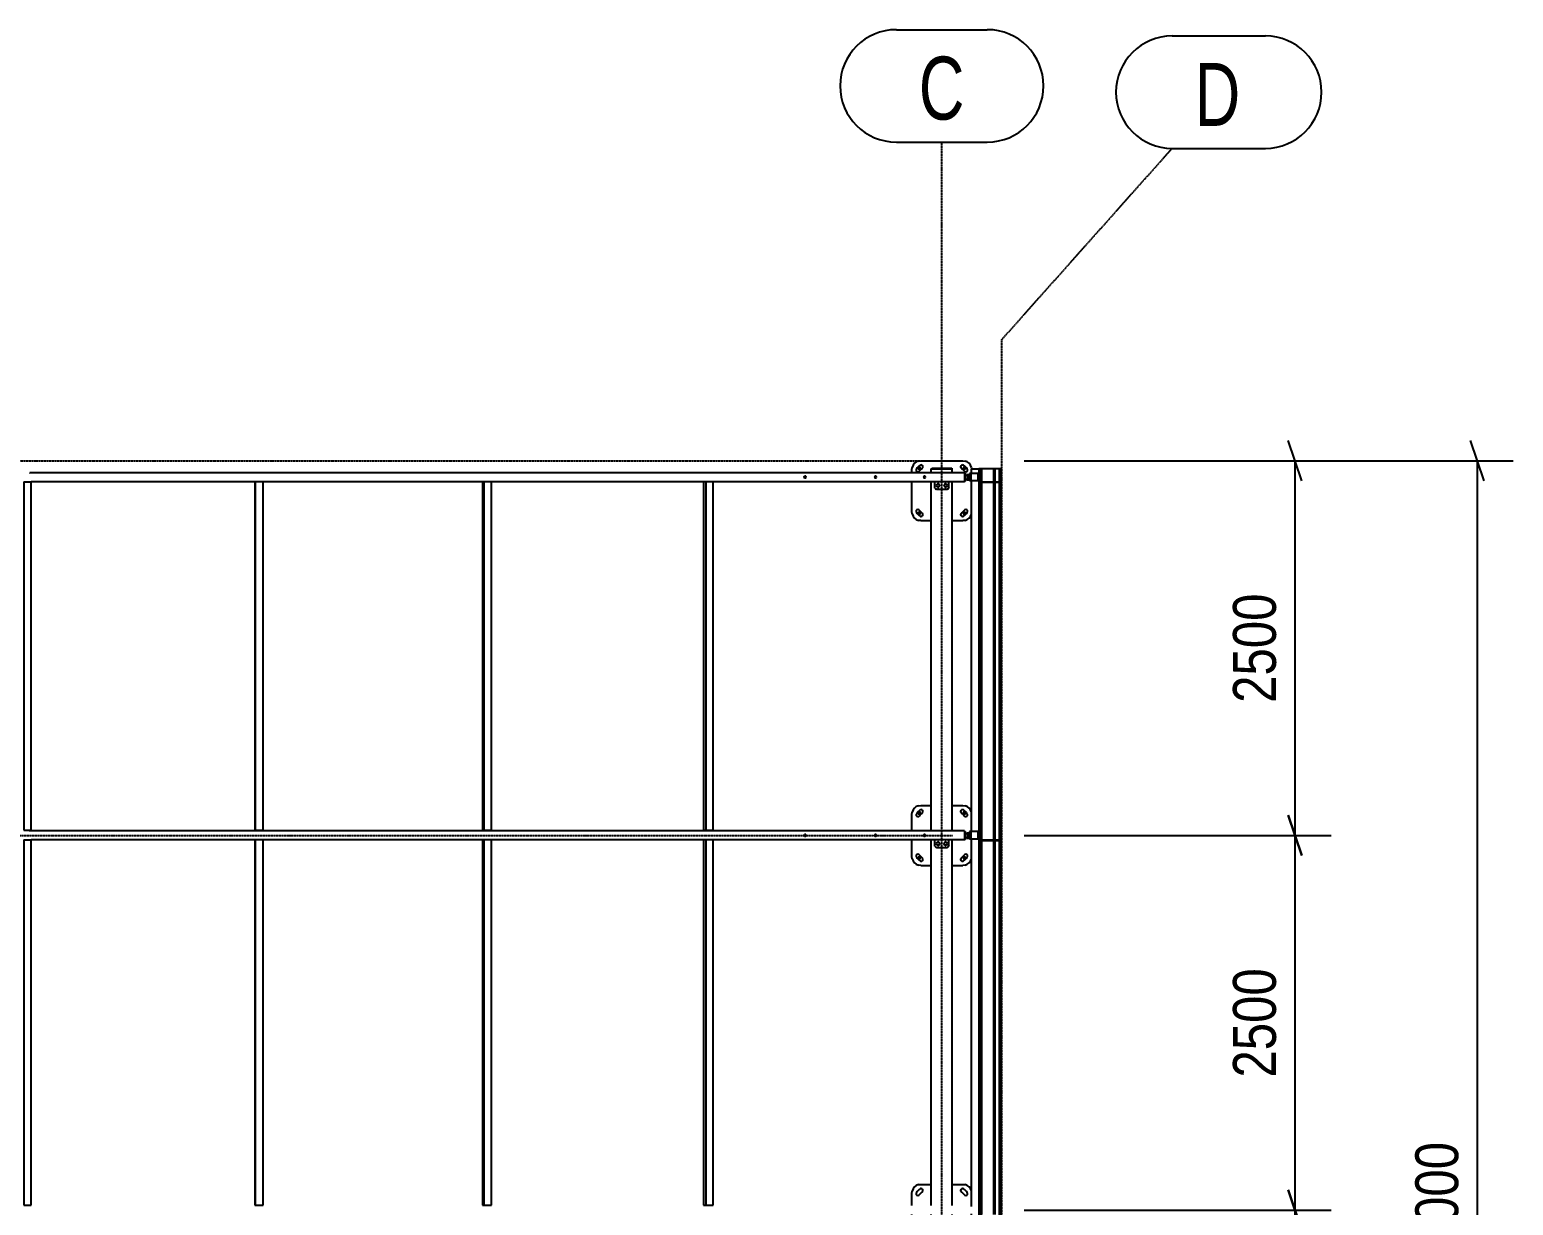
# Model space of a CAD drawing. Header units: millimetres. Extents: x 374 to 117179, y 600 to 17652.
# Drawn here: x 107282 to 117179, y 9739 to 17583 of the extents above; entities that cross this region are included whole.
import ezdxf

# ---------------------------------------------------------------- set-up
doc = ezdxf.new("R2010")
doc.units = ezdxf.units.MM
doc.linetypes.add('DXK_LINE_DOT3', pattern=[5.9187, 2.979, -0.9799, 0.9799, -0.9799])
doc.styles.add('Arial Narrow', font='ARIALN.TTF', dxfattribs={"height": 0.2})
doc.styles.add('romsim', font='', dxfattribs={"height": 0.2})
doc.styles.get('romsim').set_extended_font_data('romsim')

# ---------------------------------------------------------------- blocks, each defined once
blk = doc.blocks.new('GridLine-502061-1392 - 1341')
at = {"color": 246, "linetype": 'Continuous'}
for p, q in [((113063.3, 17582.5), (113670.1, 17582.5)), ((113063.3, 16832.5), (113670.1, 16832.5))]:
    blk.add_line(p, q, dxfattribs=at)
at = {"color": 246, "linetype": 'DXK_LINE_DOT3'}
blk.add_line((113366.7, 3719.1), (113366.7, 16832.5), dxfattribs=at)
at = {"color": 246, "linetype": 'Continuous'}
for centre, start, end in [((113063.3, 17207.5), 90, 270), ((113670.1, 17207.5), 270, 90)]:
    blk.add_arc(centre, 375, start, end, dxfattribs=at)
at = {"color": 136, "linetype": 'Continuous', "style": 'romsim', "width": 0.75}
blk.add_text('C', height=420, dxfattribs=at).set_placement((113213.3, 16982.5))
blk = doc.blocks.new('Part-502061-12286 - 1341')
at = {"color": 7, "linetype": 'Continuous'}
for p, q in [((113521.7, 14610.2), (113534.5, 14610.2)), ((113521.7, 14583.3), (113534.5, 14583.3)), ((113535.6, 14610.1), (113534.5, 14610.2)), ((113534.5, 14583.3), (113535.6, 14583.5)), ((113536.6, 14609.6), (113535.6, 14610.1)), ((113535.6, 14583.5), (113536.6, 14584)), ((113537.5, 14608.8), (113536.6, 14609.6)), ((113536.6, 14584), (113537.5, 14584.8)), ((113538.4, 14607.7), (113537.5, 14608.8)), ((113537.5, 14584.8), (113538.4, 14585.9)), ((113539.2, 14606.3), (113538.4, 14607.7)), ((113538.4, 14585.9), (113539.2, 14587.3)), ((113539.9, 14604.7), (113539.2, 14606.3)), ((113539.2, 14587.3), (113539.9, 14588.9)), ((113540.4, 14602.9), (113539.9, 14604.7)), ((113539.9, 14588.9), (113540.4, 14590.7)), ((113540.8, 14600.9), (113540.4, 14602.9)), ((113540.4, 14590.7), (113540.8, 14592.6)), ((113541.1, 14598.9), (113540.8, 14600.9)), ((113540.8, 14592.6), (113541.1, 14594.7)), ((113541.1, 14596.8), (113541.1, 14598.9)), ((113541.1, 14594.7), (113541.1, 14596.8))]:
    blk.add_line(p, q, dxfattribs=at)
blk = doc.blocks.new('Bolt-502061-9796 - 1341')
at = {"color": 7, "linetype": 'Continuous'}
for centre, radius, start, end in [((113216.7, 14656.8), 7.25, 0, 180), ((113216.7, 14656.8), 7.25, 0, 180), ((113216.7, 14656.8), 7.25, 180, 0), ((113216.7, 14656.8), 7.25, 180, 0), ((113216.7, 14656.8), 5, 90, 270), ((113216.7, 14656.8), 5, 270, 90), ((113516.7, 14656.8), 7.25, 0, 180), ((113516.7, 14656.8), 7.25, 0, 180), ((113516.7, 14656.8), 7.25, 180, 0), ((113516.7, 14656.8), 7.25, 180, 0), ((113516.7, 14656.8), 5, 90, 270), ((113516.7, 14656.8), 5, 270, 90), ((113216.7, 14356.8), 7.25, 0, 180), ((113216.7, 14356.8), 7.25, 0, 180), ((113216.7, 14356.8), 7.25, 180, 0), ((113216.7, 14356.8), 7.25, 180, 0), ((113216.7, 14356.8), 5, 90, 270), ((113216.7, 14356.8), 5, 270, 90), ((113516.7, 14356.8), 7.25, 0, 180), ((113516.7, 14356.8), 7.25, 0, 180), ((113516.7, 14356.8), 7.25, 180, 0), ((113516.7, 14356.8), 7.25, 180, 0), ((113516.7, 14356.8), 5, 90, 270), ((113516.7, 14356.8), 5, 270, 90)]:
    blk.add_arc(centre, radius, start, end, dxfattribs=at)
blk = doc.blocks.new('GridLine-502061-1397 - 1341')
at = {"color": 246, "linetype": 'DXK_LINE_DOT3'}
blk.add_line((97478.4, 12206.8), (113440.7, 12206.8), dxfattribs=at)
blk = doc.blocks.new('GridLine-502061-1398 - 1341')
at = {"color": 246, "linetype": 'DXK_LINE_DOT3'}
blk.add_line((97491.5, 14706.8), (113440.7, 14706.8), dxfattribs=at)
blk = doc.blocks.new('Part-502061-9789 - 1341')
at = {"color": 7, "linetype": 'Continuous'}
for p, q in [((113166.7, 9818.8), (113168.8, 9834.3)), ((113166.7, 9736.8), (113166.7, 9818.8)), ((113195.4, 9820.9), (113194.7, 9818)), ((113196.7, 9823.6), (113195.4, 9820.9)), ((113201.9, 9830.9), (113196.7, 9823.6)), ((113207.9, 9837.6), (113201.9, 9830.9)), ((113214.6, 9843.6), (113207.9, 9837.6)), ((113211.2, 9876.7), (113226.7, 9878.8)), ((113213.4, 9806), (113215.8, 9807.8)), ((113221.9, 9848.8), (113214.6, 9843.6)), ((113215.8, 9807.8), (113217.7, 9810.2)), ((113217.7, 9810.2), (113221.4, 9815.3)), ((113221.4, 9815.3), (113225.6, 9819.9)), ((113224.6, 9850.1), (113221.9, 9848.8)), ((113227.5, 9850.8), (113224.6, 9850.1)), ((113225.6, 9819.9), (113230.2, 9824.1)), ((113226.7, 9878.8), (113296.7, 9878.8)), ((113230.2, 9824.1), (113235.3, 9827.8)), ((113235.3, 9827.8), (113237.7, 9829.7)), ((113237.7, 9829.7), (113239.5, 9832.1)), ((113436.7, 9878.8), (113506.7, 9878.8)), ((113494, 9832.1), (113495.8, 9829.7)), ((113495.8, 9829.7), (113498.1, 9827.8)), ((113498.1, 9827.8), (113503.2, 9824.1)), ((113503.2, 9824.1), (113507.9, 9819.9)), ((113508.9, 9850.1), (113505.9, 9850.8)), ((113506.7, 9878.8), (113522.3, 9876.7)), ((113507.9, 9819.9), (113512.1, 9815.3)), ((113511.6, 9848.8), (113508.9, 9850.1)), ((113518.9, 9843.6), (113511.6, 9848.8)), ((113512.1, 9815.3), (113515.7, 9810.2)), ((113515.7, 9810.2), (113517.6, 9807.8)), ((113517.6, 9807.8), (113520.1, 9806)), ((113525.6, 9837.6), (113518.9, 9843.6)), ((113531.6, 9830.9), (113525.6, 9837.6)), ((113536.8, 9823.6), (113531.6, 9830.9)), ((113538.1, 9820.9), (113536.8, 9823.6)), ((113538.7, 9818), (113538.1, 9820.9)), ((113166.7, 9538.8), (113166.7, 9676.8)), ((113168.8, 9523.2), (113166.7, 9538.8)), ((113194.7, 9539.6), (113195.4, 9536.6)), ((113195.4, 9536.6), (113196.7, 9533.9)), ((113196.7, 9533.9), (113201.9, 9526.6)), ((113201.9, 9526.6), (113207.9, 9519.9)), ((113207.9, 9519.9), (113214.6, 9513.9)), ((113215.8, 9549.7), (113213.4, 9551.5)), ((113214.6, 9513.9), (113221.9, 9508.7)), ((113217.7, 9547.4), (113215.8, 9549.7)), ((113221.4, 9542.3), (113217.7, 9547.4)), ((113225.6, 9537.6), (113221.4, 9542.3)), ((113221.9, 9508.7), (113224.6, 9507.4)), ((113224.6, 9507.4), (113227.5, 9506.8)), ((113230.2, 9533.4), (113225.6, 9537.6)), ((113235.3, 9529.8), (113230.2, 9533.4)), ((113237.7, 9527.9), (113235.3, 9529.8)), ((113239.5, 9525.4), (113237.7, 9527.9)), ((113495.8, 9527.9), (113494, 9525.4)), ((113498.1, 9529.8), (113495.8, 9527.9)), ((113503.2, 9533.4), (113498.1, 9529.8)), ((113507.9, 9537.6), (113503.2, 9533.4)), ((113505.9, 9506.8), (113508.9, 9507.4)), ((113512.1, 9542.3), (113507.9, 9537.6)), ((113508.9, 9507.4), (113511.6, 9508.7)), ((113511.6, 9508.7), (113518.9, 9513.9)), ((113515.7, 9547.4), (113512.1, 9542.3)), ((113517.6, 9549.7), (113515.7, 9547.4)), ((113520.1, 9551.5), (113517.6, 9549.7)), ((113518.9, 9513.9), (113525.6, 9519.9)), ((113525.6, 9519.9), (113531.6, 9526.6)), ((113531.6, 9526.6), (113536.8, 9533.9)), ((113536.8, 9533.9), (113538.1, 9536.6)), ((113538.1, 9536.6), (113538.7, 9539.6)), ((113226.7, 9478.8), (113211.2, 9480.8)), ((113226.7, 9478.8), (113296.7, 9478.8)), ((113436.7, 9478.8), (113506.7, 9478.8)), ((113522.3, 9480.8), (113506.7, 9478.8))]:
    blk.add_line(p, q, dxfattribs=at)
for centre, radius, start, end in [((113226.7, 9818.8), 60, 105, 165), ((113207.2, 9816.9), 12.5, 174.99912, 299.77258), ((113228.6, 9838.3), 12.5, 330.22743, 95.00086), ((113504.8, 9838.3), 12.5, 84.99914, 209.77257), ((113526.3, 9816.9), 12.5, 240.22742, 5.00088), ((113506.7, 9818.8), 60, 15.54662, 75), ((113226.7, 9538.8), 60, 195, 255), ((113207.2, 9540.7), 12.5, 60.22742, 185.00088), ((113228.6, 9519.2), 12.5, 264.99914, 29.77257), ((113504.8, 9519.2), 12.5, 150.22743, 275.00086), ((113526.3, 9540.7), 12.5, 354.99912, 119.77258), ((113506.7, 9538.8), 60, 285, 344.45338)]:
    blk.add_arc(centre, radius, start, end, dxfattribs=at)
blk = doc.blocks.new('Part-502061-12257 - 1341')
at = {"color": 7, "linetype": 'Continuous'}
for p, q in [((113531.3, 14610.2), (113534.5, 14614.1)), ((113531.3, 14583.3), (113534.5, 14579.5)), ((113534.5, 14614.1), (113541.9, 14605.4)), ((113534.5, 14614.1), (113547.6, 14614.1)), ((113534.5, 14579.5), (113541.9, 14588.1)), ((113534.5, 14579.5), (113547.6, 14579.5)), ((113541.9, 14588.1), (113541.9, 14605.4)), ((113541.9, 14605.4), (113555, 14605.4)), ((113541.9, 14588.1), (113555, 14588.1)), ((113555, 14605.4), (113547.6, 14614.1)), ((113547.6, 14579.5), (113555, 14588.1)), ((113555, 14588.1), (113555, 14605.4))]:
    blk.add_line(p, q, dxfattribs=at)
blk = doc.blocks.new('Part-502061-9795 - 1341')
at = {"color": 7, "linetype": 'Continuous'}
for p, q in [((113166.7, 14646.8), (113168.8, 14662.3)), ((113195.4, 14648.9), (113194.7, 14646)), ((113196.7, 14651.6), (113195.4, 14648.9)), ((113201.9, 14658.9), (113196.7, 14651.6)), ((113207.9, 14665.6), (113201.9, 14658.9)), ((113214.6, 14671.6), (113207.9, 14665.6)), ((113211.2, 14704.7), (113226.7, 14706.8)), ((113221.9, 14676.8), (113214.6, 14671.6)), ((113224.6, 14678.1), (113221.9, 14676.8)), ((113227.5, 14678.8), (113224.6, 14678.1)), ((113225.6, 14647.9), (113230.2, 14652.1)), ((113226.7, 14706.8), (113506.7, 14706.8)), ((113230.2, 14652.1), (113235.3, 14655.8)), ((113235.3, 14655.8), (113237.7, 14657.7)), ((113237.7, 14657.7), (113239.5, 14660.1)), ((113494, 14660.1), (113495.8, 14657.7)), ((113495.8, 14657.7), (113498.1, 14655.8)), ((113498.1, 14655.8), (113503.2, 14652.1)), ((113503.2, 14652.1), (113507.9, 14647.9)), ((113508.9, 14678.1), (113505.9, 14678.8)), ((113506.7, 14706.8), (113522.3, 14704.7)), ((113511.6, 14676.8), (113508.9, 14678.1)), ((113518.9, 14671.6), (113511.6, 14676.8)), ((113525.6, 14665.6), (113518.9, 14671.6)), ((113531.6, 14658.9), (113525.6, 14665.6)), ((113536.8, 14651.6), (113531.6, 14658.9)), ((113538.1, 14648.9), (113536.8, 14651.6)), ((113538.7, 14646), (113538.1, 14648.9)), ((113564.7, 14662.3), (113566.1, 14651.8)), ((113166.7, 14626.8), (113166.7, 14646.8)), ((113166.7, 14366.8), (113166.7, 14566.8)), ((113213.4, 14634), (113215.8, 14635.8)), ((113215.8, 14635.8), (113217.7, 14638.2)), ((113217.7, 14638.2), (113221.4, 14643.3)), ((113221.4, 14643.3), (113225.6, 14647.9)), ((113507.9, 14647.9), (113512.1, 14643.3)), ((113512.1, 14643.3), (113515.7, 14638.2)), ((113515.7, 14638.2), (113517.6, 14635.8)), ((113517.6, 14635.8), (113520.1, 14634)), ((113168.8, 14351.2), (113166.7, 14366.8)), ((113194.7, 14367.6), (113195.4, 14364.6)), ((113195.4, 14364.6), (113196.7, 14361.9)), ((113196.7, 14361.9), (113201.9, 14354.6)), ((113201.9, 14354.6), (113207.9, 14347.9)), ((113215.8, 14377.7), (113213.4, 14379.5)), ((113217.7, 14375.4), (113215.8, 14377.7)), ((113221.4, 14370.3), (113217.7, 14375.4)), ((113225.6, 14365.6), (113221.4, 14370.3)), ((113230.2, 14361.4), (113225.6, 14365.6)), ((113235.3, 14357.8), (113230.2, 14361.4)), ((113237.7, 14355.9), (113235.3, 14357.8)), ((113239.5, 14353.4), (113237.7, 14355.9)), ((113495.8, 14355.9), (113494, 14353.4)), ((113498.1, 14357.8), (113495.8, 14355.9)), ((113503.2, 14361.4), (113498.1, 14357.8)), ((113507.9, 14365.6), (113503.2, 14361.4)), ((113512.1, 14370.3), (113507.9, 14365.6)), ((113515.7, 14375.4), (113512.1, 14370.3)), ((113517.6, 14377.7), (113515.7, 14375.4)), ((113520.1, 14379.5), (113517.6, 14377.7)), ((113525.6, 14347.9), (113531.6, 14354.6)), ((113531.6, 14354.6), (113536.8, 14361.9)), ((113536.8, 14361.9), (113538.1, 14364.6)), ((113538.1, 14364.6), (113538.7, 14367.6)), ((113207.9, 14347.9), (113214.6, 14341.9)), ((113226.7, 14306.8), (113211.2, 14308.8)), ((113214.6, 14341.9), (113221.9, 14336.7)), ((113221.9, 14336.7), (113224.6, 14335.4)), ((113224.6, 14335.4), (113227.5, 14334.8)), ((113226.7, 14306.8), (113296.7, 14306.8)), ((113436.7, 14306.8), (113506.7, 14306.8)), ((113505.9, 14334.8), (113508.9, 14335.4)), ((113522.3, 14308.8), (113506.7, 14306.8)), ((113508.9, 14335.4), (113511.6, 14336.7)), ((113511.6, 14336.7), (113518.9, 14341.9)), ((113518.9, 14341.9), (113525.6, 14347.9))]:
    blk.add_line(p, q, dxfattribs=at)
for centre, radius, start, end in [((113226.7, 14646.8), 60, 105, 165), ((113228.6, 14666.3), 12.5, 330.22743, 95.00086), ((113504.8, 14666.3), 12.5, 84.99914, 209.77257), ((113506.7, 14646.8), 60, 15, 75), ((113207.2, 14644.9), 12.5, 174.99912, 299.77258), ((113526.3, 14644.9), 12.5, 240.22742, 5.00088), ((113207.2, 14368.7), 12.5, 60.22742, 185.00088), ((113228.6, 14347.2), 12.5, 264.99914, 29.77257), ((113504.8, 14347.2), 12.5, 150.22743, 275.00086), ((113526.3, 14368.7), 12.5, 354.99912, 119.77258), ((113226.7, 14366.8), 60, 195, 255), ((113506.7, 14366.8), 60, 285, 344.45338)]:
    blk.add_arc(centre, radius, start, end, dxfattribs=at)
blk = doc.blocks.new('GridLine-502061-9798 - 1341')
at = {"color": 246, "linetype": 'Continuous'}
for p, q in [((114903.4, 17540.7), (115524.9, 17540.7)), ((114903.4, 16790.7), (115524.9, 16790.7))]:
    blk.add_line(p, q, dxfattribs=at)
at = {"color": 246, "linetype": 'DXK_LINE_DOT3'}
for p, q in [((113766.7, 15514.6), (114903.4, 16790.7)), ((113766.7, 5622.3), (113766.7, 15514.6))]:
    blk.add_line(p, q, dxfattribs=at)
at = {"color": 246, "linetype": 'Continuous'}
for centre, start, end in [((114903.4, 17165.7), 90, 270), ((115524.9, 17165.7), 270, 90)]:
    blk.add_arc(centre, 375, start, end, dxfattribs=at)
at = {"color": 136, "linetype": 'Continuous', "style": 'romsim', "width": 0.75}
blk.add_text('D', height=420, dxfattribs=at).set_placement((115053.4, 16940.7))
blk = doc.blocks.new('Part-502061-11907 - 1341')
at = {"color": 7, "linetype": 'Continuous'}
for p, q in [((113211.2, 12404.7), (113226.7, 12406.8)), ((113221.9, 12376.8), (113214.6, 12371.6)), ((113224.6, 12378.1), (113221.9, 12376.8)), ((113227.5, 12378.8), (113224.6, 12378.1)), ((113226.7, 12406.8), (113296.7, 12406.8)), ((113436.7, 12406.8), (113506.7, 12406.8)), ((113508.9, 12378.1), (113505.9, 12378.8)), ((113506.7, 12406.8), (113522.3, 12404.7)), ((113511.6, 12376.8), (113508.9, 12378.1)), ((113518.9, 12371.6), (113511.6, 12376.8)), ((113166.7, 12346.8), (113168.8, 12362.3)), ((113166.7, 12236.8), (113166.7, 12346.8)), ((113195.4, 12348.9), (113194.7, 12346)), ((113196.7, 12351.6), (113195.4, 12348.9)), ((113201.9, 12358.9), (113196.7, 12351.6)), ((113207.9, 12365.6), (113201.9, 12358.9)), ((113214.6, 12371.6), (113207.9, 12365.6)), ((113213.4, 12334), (113215.8, 12335.8)), ((113215.8, 12335.8), (113217.7, 12338.2)), ((113217.7, 12338.2), (113221.4, 12343.3)), ((113221.4, 12343.3), (113225.6, 12347.9)), ((113225.6, 12347.9), (113230.2, 12352.1)), ((113230.2, 12352.1), (113235.3, 12355.8)), ((113235.3, 12355.8), (113237.7, 12357.7)), ((113237.7, 12357.7), (113239.5, 12360.1)), ((113494, 12360.1), (113495.8, 12357.7)), ((113495.8, 12357.7), (113498.1, 12355.8)), ((113498.1, 12355.8), (113503.2, 12352.1)), ((113503.2, 12352.1), (113507.9, 12347.9)), ((113507.9, 12347.9), (113512.1, 12343.3)), ((113512.1, 12343.3), (113515.7, 12338.2)), ((113515.7, 12338.2), (113517.6, 12335.8)), ((113517.6, 12335.8), (113520.1, 12334)), ((113525.6, 12365.6), (113518.9, 12371.6)), ((113531.6, 12358.9), (113525.6, 12365.6)), ((113536.8, 12351.6), (113531.6, 12358.9)), ((113538.1, 12348.9), (113536.8, 12351.6)), ((113538.7, 12346), (113538.1, 12348.9)), ((113166.7, 12066.8), (113166.7, 12176.8)), ((113215.8, 12077.7), (113213.4, 12079.5)), ((113217.7, 12075.4), (113215.8, 12077.7)), ((113221.4, 12070.3), (113217.7, 12075.4)), ((113515.7, 12075.4), (113512.1, 12070.3)), ((113517.6, 12077.7), (113515.7, 12075.4)), ((113520.1, 12079.5), (113517.6, 12077.7)), ((113168.8, 12051.2), (113166.7, 12066.8)), ((113194.7, 12067.6), (113195.4, 12064.6)), ((113195.4, 12064.6), (113196.7, 12061.9)), ((113196.7, 12061.9), (113201.9, 12054.6)), ((113201.9, 12054.6), (113207.9, 12047.9)), ((113207.9, 12047.9), (113214.6, 12041.9)), ((113226.7, 12006.8), (113211.2, 12008.8)), ((113214.6, 12041.9), (113221.9, 12036.7)), ((113225.6, 12065.6), (113221.4, 12070.3)), ((113221.9, 12036.7), (113224.6, 12035.4)), ((113224.6, 12035.4), (113227.5, 12034.8)), ((113230.2, 12061.4), (113225.6, 12065.6)), ((113226.7, 12006.8), (113296.7, 12006.8)), ((113235.3, 12057.8), (113230.2, 12061.4)), ((113237.7, 12055.9), (113235.3, 12057.8)), ((113239.5, 12053.4), (113237.7, 12055.9)), ((113436.7, 12006.8), (113506.7, 12006.8)), ((113495.8, 12055.9), (113494, 12053.4)), ((113498.1, 12057.8), (113495.8, 12055.9)), ((113503.2, 12061.4), (113498.1, 12057.8)), ((113507.9, 12065.6), (113503.2, 12061.4)), ((113505.9, 12034.8), (113508.9, 12035.4)), ((113522.3, 12008.8), (113506.7, 12006.8)), ((113512.1, 12070.3), (113507.9, 12065.6)), ((113508.9, 12035.4), (113511.6, 12036.7)), ((113511.6, 12036.7), (113518.9, 12041.9)), ((113518.9, 12041.9), (113525.6, 12047.9)), ((113525.6, 12047.9), (113531.6, 12054.6)), ((113531.6, 12054.6), (113536.8, 12061.9)), ((113536.8, 12061.9), (113538.1, 12064.6)), ((113538.1, 12064.6), (113538.7, 12067.6))]:
    blk.add_line(p, q, dxfattribs=at)
for centre, radius, start, end in [((113226.7, 12346.8), 60, 105, 165), ((113228.6, 12366.3), 12.5, 330.22743, 95.00086), ((113504.8, 12366.3), 12.5, 84.99914, 209.77257), ((113506.7, 12346.8), 60, 15.54662, 75), ((113207.2, 12344.9), 12.5, 174.99912, 299.77258), ((113526.3, 12344.9), 12.5, 240.22742, 5.00088), ((113207.2, 12068.7), 12.5, 60.22742, 185.00088), ((113526.3, 12068.7), 12.5, 354.99912, 119.77258), ((113226.7, 12066.8), 60, 195, 255), ((113228.6, 12047.2), 12.5, 264.99914, 29.77257), ((113504.8, 12047.2), 12.5, 150.22743, 275.00086), ((113506.7, 12066.8), 60, 285, 344.45338)]:
    blk.add_arc(centre, radius, start, end, dxfattribs=at)
blk = doc.blocks.new('Bolt-502061-11908 - 1341')
at = {"color": 7, "linetype": 'Continuous'}
for centre, radius, start, end in [((113216.7, 12356.8), 7.25, 0, 180), ((113216.7, 12356.8), 7.25, 0, 180), ((113216.7, 12356.8), 7.25, 180, 0), ((113216.7, 12356.8), 7.25, 180, 0), ((113216.7, 12356.8), 5, 90, 270), ((113216.7, 12356.8), 5, 270, 90), ((113516.7, 12356.8), 7.25, 0, 180), ((113516.7, 12356.8), 7.25, 0, 180), ((113516.7, 12356.8), 7.25, 180, 0), ((113516.7, 12356.8), 7.25, 180, 0), ((113516.7, 12356.8), 5, 90, 270), ((113516.7, 12356.8), 5, 270, 90), ((113216.7, 12056.8), 7.25, 0, 180), ((113216.7, 12056.8), 7.25, 0, 180), ((113216.7, 12056.8), 7.25, 180, 0), ((113216.7, 12056.8), 7.25, 180, 0), ((113216.7, 12056.8), 5, 90, 270), ((113216.7, 12056.8), 5, 270, 90), ((113516.7, 12056.8), 7.25, 0, 180), ((113516.7, 12056.8), 7.25, 0, 180), ((113516.7, 12056.8), 7.25, 180, 0), ((113516.7, 12056.8), 7.25, 180, 0), ((113516.7, 12056.8), 5, 90, 270), ((113516.7, 12056.8), 5, 270, 90)]:
    blk.add_arc(centre, radius, start, end, dxfattribs=at)
blk = doc.blocks.new('Bolt-502061-12327 - 1341')
at = {"color": 7, "linetype": 'Continuous'}
for p, q in [((113330.8, 14541.8), (113336.3, 14551.3)), ((113335.3, 14550), (113335.2, 14549.4)), ((113335.2, 14549.4), (113335.3, 14550)), ((113336.8, 14552.2), (113335.3, 14550)), ((113336.3, 14551.3), (113347.2, 14551.3)), ((113339.1, 14553.7), (113336.8, 14552.2)), ((113341.7, 14554.3), (113339.1, 14553.7)), ((113344.4, 14553.7), (113341.7, 14554.3)), ((113346.7, 14552.2), (113344.4, 14553.7)), ((113348.2, 14550), (113346.7, 14552.2)), ((113347.2, 14551.3), (113352.7, 14541.8)), ((113348.3, 14549.4), (113348.2, 14550)), ((113348.3, 14549.4), (113348.2, 14550)), ((113380.8, 14541.8), (113386.3, 14551.3)), ((113385.3, 14550), (113385.2, 14549.4)), ((113385.2, 14549.4), (113385.3, 14550)), ((113386.8, 14552.2), (113385.3, 14550)), ((113386.3, 14551.3), (113397.2, 14551.3)), ((113389.1, 14553.7), (113386.8, 14552.2)), ((113391.7, 14554.3), (113389.1, 14553.7)), ((113394.4, 14553.7), (113391.7, 14554.3)), ((113396.7, 14552.2), (113394.4, 14553.7)), ((113398.2, 14550), (113396.7, 14552.2)), ((113397.2, 14551.3), (113402.7, 14541.8)), ((113398.3, 14549.4), (113398.2, 14550)), ((113398.3, 14549.4), (113398.2, 14550)), ((113336.3, 14532.3), (113330.8, 14541.8)), ((113335.2, 14534.2), (113335.3, 14533.6)), ((113335.3, 14533.6), (113335.2, 14534.2)), ((113335.3, 14533.6), (113336.8, 14531.3)), ((113347.2, 14532.3), (113336.3, 14532.3)), ((113336.8, 14531.3), (113339.1, 14529.8)), ((113339.1, 14529.8), (113341.7, 14529.3)), ((113341.7, 14529.3), (113344.4, 14529.8)), ((113344.4, 14529.8), (113346.7, 14531.3)), ((113346.7, 14531.3), (113348.2, 14533.6)), ((113352.7, 14541.8), (113347.2, 14532.3)), ((113348.2, 14533.6), (113348.3, 14534.2)), ((113348.2, 14533.6), (113348.3, 14534.2)), ((113386.3, 14532.3), (113380.8, 14541.8)), ((113385.2, 14534.2), (113385.3, 14533.6)), ((113385.3, 14533.6), (113385.2, 14534.2)), ((113385.3, 14533.6), (113386.8, 14531.3)), ((113397.2, 14532.3), (113386.3, 14532.3)), ((113386.8, 14531.3), (113389.1, 14529.8)), ((113389.1, 14529.8), (113391.7, 14529.3)), ((113391.7, 14529.3), (113394.4, 14529.8)), ((113394.4, 14529.8), (113396.7, 14531.3)), ((113396.7, 14531.3), (113398.2, 14533.6)), ((113402.7, 14541.8), (113397.2, 14532.3)), ((113398.2, 14533.6), (113398.3, 14534.2)), ((113398.2, 14533.6), (113398.3, 14534.2))]:
    blk.add_line(p, q, dxfattribs=at)
blk = doc.blocks.new('Part-502061-11928 - 1341')
at = {"color": 7, "linetype": 'Continuous'}
for p, q in [((113296.7, 14626.8), (113296.7, 14651.8)), ((113296.7, 14651.8), (113436.7, 14651.8)), ((113436.7, 14626.8), (113436.7, 14651.8)), ((113296.7, 12236.8), (113296.7, 14566.8)), ((113436.7, 12236.8), (113436.7, 14566.8)), ((113296.7, 9736.8), (113296.7, 12176.8)), ((113436.7, 9736.8), (113436.7, 12176.8)), ((113296.7, 7236.8), (113296.7, 9676.8)), ((113436.7, 7236.8), (113436.7, 9676.8)), ((113296.7, 4846.8), (113296.7, 7176.8)), ((113436.7, 4846.8), (113436.7, 7176.8)), ((113296.7, 4761.8), (113296.7, 4786.8)), ((113296.7, 4761.8), (113436.7, 4761.8)), ((113436.7, 4761.8), (113436.7, 4786.8))]:
    blk.add_line(p, q, dxfattribs=at)
blk = doc.blocks.new('Part-502061-11929 - 1341')
at = {"color": 7, "linetype": 'Continuous'}
for p, q in [((113615, 14651.8), (113614.5, 14651.8)), ((113614.5, 14651.8), (113614.5, 4786.8)), ((113629.4, 14651.8), (113615, 14651.8)), ((113615, 14651.8), (113615, 4786.8)), ((113620.6, 4786.8), (113620.6, 14651.8)), ((113621.2, 4786.8), (113621.2, 14651.8)), ((113621.7, 4786.8), (113621.7, 14651.8)), ((113622.2, 4786.8), (113622.2, 14651.8)), ((113622.7, 4786.8), (113622.7, 14651.8)), ((113623, 4786.8), (113623, 14651.8)), ((113623.3, 4786.8), (113623.3, 14651.8)), ((113623.5, 4786.8), (113623.5, 14651.8)), ((113623.7, 4786.8), (113623.7, 14651.8)), ((113624, 4786.8), (113624, 14651.8)), ((113624.4, 4786.8), (113624.4, 14651.8)), ((113624.9, 4786.8), (113624.9, 14651.8)), ((113625.4, 4786.8), (113625.4, 14651.8)), ((113626, 4786.8), (113626, 14651.8)), ((113626.6, 4786.8), (113626.6, 14651.8)), ((113627.1, 4786.8), (113627.1, 14651.8)), ((113627.7, 4786.8), (113627.7, 14651.8)), ((113628.2, 4786.8), (113628.2, 14651.8)), ((113628.6, 4786.8), (113628.6, 14651.8)), ((113629, 4786.8), (113629, 14651.8)), ((113629.2, 4786.8), (113629.2, 14651.8)), ((113761.3, 14651.8), (113629.4, 14651.8)), ((113629.4, 4786.8), (113629.4, 14651.8)), ((113629.4, 4786.8), (113629.4, 14651.8)), ((113629.6, 14566.8), (113629.6, 14651.8)), ((113630.1, 14566.8), (113630.1, 14651.8)), ((113630.6, 14566.8), (113630.6, 14651.8)), ((113631.4, 14566.8), (113631.4, 14651.8)), ((113632.1, 14566.8), (113632.1, 14651.8)), ((113632.7, 14566.8), (113632.7, 14651.8)), ((113633, 14566.8), (113633, 14651.8)), ((113633.1, 14566.8), (113633.1, 14651.8)), ((113713, 14566.8), (113713, 14651.8)), ((113714.7, 14566.8), (113714.7, 14651.8)), ((113716.4, 14566.8), (113716.4, 14651.8)), ((113718, 14566.8), (113718, 14651.8)), ((113719.4, 14566.8), (113719.4, 14651.8)), ((113720.6, 14566.8), (113720.6, 14651.8)), ((113721.6, 14566.8), (113721.6, 14651.8)), ((113751.2, 4786.8), (113751.2, 14651.8)), ((113751.9, 4786.8), (113751.9, 14651.8)), ((113752.5, 4786.8), (113752.5, 14651.8)), ((113760.6, 4786.8), (113760.6, 14651.8)), ((113761, 4786.8), (113761, 14651.8)), ((113761.3, 4786.8), (113761.3, 14651.8)), ((113629.6, 12176.8), (113629.6, 14563.8)), ((113630.1, 12176.8), (113630.1, 14563.8)), ((113630.6, 12176.8), (113630.6, 14563.8)), ((113631.4, 12176.8), (113631.4, 14563.8)), ((113632.1, 12176.8), (113632.1, 14563.8)), ((113632.7, 12176.8), (113632.7, 14563.8)), ((113633, 12176.8), (113633, 14563.8)), ((113633.1, 12176.8), (113633.1, 14563.8)), ((113713, 12176.8), (113713, 14563.8)), ((113714.7, 12176.8), (113714.7, 14563.8)), ((113716.4, 12176.8), (113716.4, 14563.8)), ((113718, 12176.8), (113718, 14563.8)), ((113719.4, 12176.8), (113719.4, 14563.8)), ((113720.6, 12176.8), (113720.6, 14563.8)), ((113721.6, 12176.8), (113721.6, 14563.8)), ((113629.6, 9676.8), (113629.6, 12173.8)), ((113630.1, 9676.8), (113630.1, 12173.8)), ((113630.6, 9676.8), (113630.6, 12173.8)), ((113631.4, 9676.8), (113631.4, 12173.8)), ((113632.1, 9676.8), (113632.1, 12173.8)), ((113632.7, 9676.8), (113632.7, 12173.8)), ((113633, 9676.8), (113633, 12173.8)), ((113633.1, 9676.8), (113633.1, 12173.8)), ((113713, 9676.8), (113713, 12173.8)), ((113714.7, 9676.8), (113714.7, 12173.8)), ((113716.4, 9676.8), (113716.4, 12173.8)), ((113718, 9676.8), (113718, 12173.8)), ((113719.4, 9676.8), (113719.4, 12173.8)), ((113720.6, 9676.8), (113720.6, 12173.8)), ((113721.6, 9676.8), (113721.6, 12173.8)), ((113629.6, 7176.8), (113629.6, 9673.8)), ((113630.1, 7176.8), (113630.1, 9673.8)), ((113630.6, 7176.8), (113630.6, 9673.8)), ((113631.4, 7176.8), (113631.4, 9673.8)), ((113632.1, 7176.8), (113632.1, 9673.8)), ((113632.7, 7176.8), (113632.7, 9673.8)), ((113633, 7176.8), (113633, 9673.8)), ((113633.1, 7176.8), (113633.1, 9673.8)), ((113713, 7176.8), (113713, 9673.8)), ((113714.7, 7176.8), (113714.7, 9673.8)), ((113716.4, 7176.8), (113716.4, 9673.8)), ((113718, 7176.8), (113718, 9673.8)), ((113719.4, 7176.8), (113719.4, 9673.8)), ((113720.6, 7176.8), (113720.6, 9673.8)), ((113721.6, 7176.8), (113721.6, 9673.8)), ((113629.6, 4786.8), (113629.6, 7173.8)), ((113630.1, 4786.8), (113630.1, 7173.8)), ((113630.6, 4786.8), (113630.6, 7173.8)), ((113631.4, 4786.8), (113631.4, 7173.8)), ((113632.1, 4786.8), (113632.1, 7173.8)), ((113632.7, 4786.8), (113632.7, 7173.8)), ((113633, 4786.8), (113633, 7173.8)), ((113633.1, 4786.8), (113633.1, 7173.8)), ((113713, 4786.8), (113713, 7173.8)), ((113714.7, 4786.8), (113714.7, 7173.8)), ((113716.4, 4786.8), (113716.4, 7173.8)), ((113718, 4786.8), (113718, 7173.8)), ((113719.4, 4786.8), (113719.4, 7173.8)), ((113720.6, 4786.8), (113720.6, 7173.8)), ((113721.6, 4786.8), (113721.6, 7173.8)), ((113614.5, 4786.8), (113615, 4786.8)), ((113615, 4786.8), (113629.4, 4786.8)), ((113751.2, 4786.8), (113751.9, 4786.8)), ((113751.9, 4786.8), (113752.5, 4786.8)), ((113752.5, 4786.8), (113761.3, 4786.8))]:
    blk.add_line(p, q, dxfattribs=at)
blk = doc.blocks.new('Part-502061-11959 - 1341')
at = {"color": 7, "linetype": 'Continuous'}
for p, q in [((113564.5, 14651.8), (113614.5, 14651.8)), ((113564.5, 14621.8), (113564.5, 14651.8)), ((113614.5, 14651.8), (113614.5, 4786.8)), ((113564.5, 12231.8), (113564.5, 14571.8)), ((113564.5, 9731.8), (113564.5, 12181.8)), ((113564.5, 7231.8), (113564.5, 9681.8)), ((113564.5, 4841.8), (113564.5, 7181.8)), ((113564.5, 4786.8), (113564.5, 4791.8)), ((113614.5, 4786.8), (113564.5, 4786.8))]:
    blk.add_line(p, q, dxfattribs=at)
blk = doc.blocks.new('Part-502061-12321 - 1341')
at = {"color": 7, "linetype": 'Continuous'}
for p, q in [((113320.7, 12136.8), (113320.7, 12176.8)), ((113412.7, 12136.8), (113412.7, 12176.8)), ((113321.1, 12134.2), (113320.7, 12136.8)), ((113330.7, 12126.8), (113328.1, 12127.1)), ((113330.7, 12126.8), (113402.7, 12126.8)), ((113405.3, 12127.1), (113402.7, 12126.8)), ((113412.7, 12136.8), (113412.4, 12134.2))]:
    blk.add_line(p, q, dxfattribs=at)
for centre, start, end in [((113330.7, 12136.8), 195, 255.00001), ((113402.7, 12136.8), 285.00001, 345.00001)]:
    blk.add_arc(centre, 10, start, end, dxfattribs=at)
blk = doc.blocks.new('Part-502061-12391 - 1341')
at = {"color": 7, "linetype": 'Continuous'}
for p, q in [((108782.9, 14566.8), (108782.9, 12240.8)), ((108788.9, 12240.8), (108788.9, 14566.8)), ((108838.6, 12240.8), (108838.6, 14566.8)), ((108782.9, 12240.8), (108838.6, 12240.8))]:
    blk.add_line(p, q, dxfattribs=at)
blk = doc.blocks.new('Part-502061-12393 - 1341')
at = {"color": 7, "linetype": 'Continuous'}
for p, q in [((111776.9, 14566.8), (111776.9, 12240.8)), ((111794.6, 12240.8), (111794.6, 14566.8)), ((111841.4, 12240.8), (111841.4, 14566.8)), ((111776.9, 12240.8), (111841.4, 12240.8))]:
    blk.add_line(p, q, dxfattribs=at)
blk = doc.blocks.new('Part-502061-12386 - 1341')
at = {"color": 7, "linetype": 'Continuous'}
for p, q in [((111776.9, 12176.8), (111776.9, 9740.8)), ((111794.6, 9740.8), (111794.6, 12176.8)), ((111841.4, 9740.8), (111841.4, 12176.8)), ((111776.9, 9740.8), (111841.4, 9740.8))]:
    blk.add_line(p, q, dxfattribs=at)
blk = doc.blocks.new('Part-502061-12384 - 1341')
at = {"color": 7, "linetype": 'Continuous'}
for p, q in [((108782.9, 12176.8), (108782.9, 9740.8)), ((108788.9, 9740.8), (108788.9, 12176.8)), ((108838.6, 9740.8), (108838.6, 12176.8)), ((108782.9, 9740.8), (108838.6, 9740.8))]:
    blk.add_line(p, q, dxfattribs=at)
blk = doc.blocks.new('Part-502061-12385 - 1341')
at = {"color": 7, "linetype": 'Continuous'}
for p, q in [((110302, 12176.8), (110302, 9740.8)), ((110314, 9740.8), (110314, 12176.8)), ((110362.5, 9740.8), (110362.5, 12176.8)), ((110302, 9740.8), (110362.5, 9740.8))]:
    blk.add_line(p, q, dxfattribs=at)
blk = doc.blocks.new('Part-502061-12166 - 1341')
at = {"color": 7, "linetype": 'Continuous'}
for p, q in [((113518.1, 12236.8), (107281.8, 12236.8)), ((107281.8, 12236.8), (107281.8, 12231.8)), ((107281.8, 12176.8), (107281.8, 12180.2)), ((113518.1, 12176.8), (107291.7, 12176.8)), ((113518.1, 12236.8), (113518.1, 12176.8))]:
    blk.add_line(p, q, dxfattribs=at)
blk = doc.blocks.new('Part-502061-12167 - 1341')
at = {"color": 7, "linetype": 'Continuous'}
for p, q in [((113609.5, 12231.8), (113552.3, 12231.8)), ((113552.3, 12231.8), (113552.3, 12218.6)), ((113552.3, 12181.8), (113552.3, 12195)), ((113609.5, 12181.8), (113552.3, 12181.8)), ((113562.4, 12181.8), (113562.4, 12231.8)), ((113609.5, 12181.8), (113609.5, 12231.8))]:
    blk.add_line(p, q, dxfattribs=at)
blk = doc.blocks.new('Part-502061-12381 - 1341')
at = {"color": 7, "linetype": 'Continuous'}
for p, q in [((107241.7, 12176.8), (107241.7, 9740.8)), ((107241.7, 12176.8), (107291.7, 12176.8)), ((107291.7, 9740.8), (107291.7, 12176.8)), ((107241.7, 9740.8), (107291.7, 9740.8))]:
    blk.add_line(p, q, dxfattribs=at)
blk = doc.blocks.new('Part-502061-12168 - 1341')
at = {"color": 7, "linetype": 'Continuous'}
for p, q in [((113531.3, 12220.2), (113534.5, 12224.1)), ((113531.3, 12193.3), (113534.5, 12189.5)), ((113534.5, 12224.1), (113541.9, 12215.4)), ((113534.5, 12224.1), (113547.6, 12224.1)), ((113534.5, 12189.5), (113541.9, 12198.1)), ((113534.5, 12189.5), (113547.6, 12189.5)), ((113541.9, 12198.1), (113541.9, 12215.4)), ((113541.9, 12215.4), (113555, 12215.4)), ((113541.9, 12198.1), (113555, 12198.1)), ((113555, 12215.4), (113547.6, 12224.1)), ((113547.6, 12189.5), (113555, 12198.1)), ((113555, 12198.1), (113555, 12215.4))]:
    blk.add_line(p, q, dxfattribs=at)
blk = doc.blocks.new('Part-502061-12169 - 1341')
at = {"color": 7, "linetype": 'Continuous'}
for p, q in [((113629.4, 12176.8), (113751.2, 12176.8)), ((113761.2, 12173.8), (113761.2, 12176.8)), ((113629.4, 12173.8), (113751.2, 12173.8))]:
    blk.add_line(p, q, dxfattribs=at)
blk = doc.blocks.new('Part-502061-12196 - 1341')
at = {"color": 7, "linetype": 'Continuous'}
for p, q in [((113518.1, 12233.8), (113521.7, 12233.8)), ((113518.1, 12179.8), (113521.7, 12179.8)), ((113521.7, 12233.8), (113521.7, 12179.8))]:
    blk.add_line(p, q, dxfattribs=at)
blk = doc.blocks.new('Part-502061-12197 - 1341')
at = {"color": 7, "linetype": 'Continuous'}
for p, q in [((113521.7, 12220.2), (113534.5, 12220.2)), ((113521.7, 12193.3), (113534.5, 12193.3)), ((113535.6, 12220.1), (113534.5, 12220.2)), ((113534.5, 12193.3), (113535.6, 12193.5)), ((113536.6, 12219.6), (113535.6, 12220.1)), ((113535.6, 12193.5), (113536.6, 12194)), ((113537.5, 12218.8), (113536.6, 12219.6)), ((113536.6, 12194), (113537.5, 12194.8)), ((113538.4, 12217.7), (113537.5, 12218.8)), ((113537.5, 12194.8), (113538.4, 12195.9)), ((113539.2, 12216.3), (113538.4, 12217.7)), ((113538.4, 12195.9), (113539.2, 12197.3)), ((113539.9, 12214.7), (113539.2, 12216.3)), ((113539.2, 12197.3), (113539.9, 12198.9)), ((113540.4, 12212.9), (113539.9, 12214.7)), ((113539.9, 12198.9), (113540.4, 12200.7)), ((113540.8, 12210.9), (113540.4, 12212.9)), ((113540.4, 12200.7), (113540.8, 12202.6)), ((113541.1, 12208.9), (113540.8, 12210.9)), ((113540.8, 12202.6), (113541.1, 12204.7)), ((113541.1, 12206.8), (113541.1, 12208.9)), ((113541.1, 12204.7), (113541.1, 12206.8))]:
    blk.add_line(p, q, dxfattribs=at)
blk = doc.blocks.new('Part-502061-12198 - 1341')
at = {"color": 7, "linetype": 'Continuous'}
for p, q in [((113553.8, 12216.8), (113557.4, 12216.8)), ((113553.8, 12196.8), (113557.4, 12196.8)), ((113558, 12216.6), (113557.4, 12216.8)), ((113557.4, 12196.8), (113558, 12196.9)), ((113558.6, 12216.2), (113558, 12216.6)), ((113558, 12196.9), (113558.6, 12197.4)), ((113559.2, 12215.4), (113558.6, 12216.2)), ((113558.6, 12197.4), (113559.2, 12198.1)), ((113559.8, 12214.4), (113559.2, 12215.4)), ((113559.2, 12198.1), (113559.8, 12199.1)), ((113560.2, 12213.2), (113559.8, 12214.4)), ((113559.8, 12199.1), (113560.2, 12200.3)), ((113560.6, 12211.8), (113560.2, 12213.2)), ((113560.2, 12200.3), (113560.6, 12201.8)), ((113560.9, 12210.2), (113560.6, 12211.8)), ((113560.6, 12201.8), (113560.9, 12203.4)), ((113561, 12208.5), (113560.9, 12210.2)), ((113560.9, 12203.4), (113561, 12205)), ((113561.1, 12206.8), (113561, 12208.5)), ((113561, 12205), (113561.1, 12206.8))]:
    blk.add_line(p, q, dxfattribs=at)
blk = doc.blocks.new('Bolt-502061-12214 - 1341')
at = {"color": 7, "linetype": 'Continuous'}
for p, q in [((112446.4, 12206.8), (112448.2, 12206.8)), ((112448.2, 12206.8), (112451.7, 12213.3)), ((112451.7, 12200.3), (112448.2, 12206.8)), ((112458.6, 12213.3), (112449.8, 12213.3)), ((112458.6, 12200.3), (112449.8, 12200.3)), ((112462.1, 12206.8), (112458.6, 12213.3)), ((112458.6, 12200.3), (112462.1, 12206.8))]:
    blk.add_line(p, q, dxfattribs=at)
blk = doc.blocks.new('Bolt-502061-12215 - 1341')
at = {"color": 7, "linetype": 'Continuous'}
for p, q in [((112915.9, 12206.8), (112917.9, 12206.8)), ((112917.9, 12206.8), (112921.3, 12213.3)), ((112921.3, 12200.3), (112917.9, 12206.8)), ((112928.2, 12213.3), (112919.3, 12213.3)), ((112928.2, 12200.3), (112919.3, 12200.3)), ((112931.6, 12206.8), (112928.2, 12213.3)), ((112928.2, 12200.3), (112931.6, 12206.8))]:
    blk.add_line(p, q, dxfattribs=at)
blk = doc.blocks.new('Bolt-502061-12216 - 1341')
at = {"color": 7, "linetype": 'Continuous'}
for p, q in [((113242.3, 12206.8), (113244.5, 12206.8)), ((113244.5, 12206.8), (113247.9, 12213.3)), ((113247.9, 12200.3), (113244.5, 12206.8)), ((113254.6, 12213.3), (113245.7, 12213.3)), ((113254.6, 12200.3), (113245.7, 12200.3)), ((113258, 12206.8), (113254.6, 12213.3)), ((113254.6, 12200.3), (113258, 12206.8))]:
    blk.add_line(p, q, dxfattribs=at)
blk = doc.blocks.new('Bolt-502061-12323 - 1341')
at = {"color": 7, "linetype": 'Continuous'}
for p, q in [((113330.8, 12151.8), (113336.3, 12161.3)), ((113336.3, 12142.3), (113330.8, 12151.8)), ((113335.3, 12160), (113335.2, 12159.4)), ((113335.2, 12159.4), (113335.3, 12160)), ((113335.2, 12144.2), (113335.3, 12143.6)), ((113335.3, 12143.6), (113335.2, 12144.2)), ((113336.8, 12162.2), (113335.3, 12160)), ((113335.3, 12143.6), (113336.8, 12141.3)), ((113336.3, 12161.3), (113347.2, 12161.3)), ((113347.2, 12142.3), (113336.3, 12142.3)), ((113339.1, 12163.7), (113336.8, 12162.2)), ((113336.8, 12141.3), (113339.1, 12139.8)), ((113341.7, 12164.3), (113339.1, 12163.7)), ((113339.1, 12139.8), (113341.7, 12139.3)), ((113344.4, 12163.7), (113341.7, 12164.3)), ((113341.7, 12139.3), (113344.4, 12139.8)), ((113346.7, 12162.2), (113344.4, 12163.7)), ((113344.4, 12139.8), (113346.7, 12141.3)), ((113348.2, 12160), (113346.7, 12162.2)), ((113346.7, 12141.3), (113348.2, 12143.6)), ((113347.2, 12161.3), (113352.7, 12151.8)), ((113352.7, 12151.8), (113347.2, 12142.3)), ((113348.3, 12159.4), (113348.2, 12160)), ((113348.3, 12159.4), (113348.2, 12160)), ((113348.2, 12143.6), (113348.3, 12144.2)), ((113348.2, 12143.6), (113348.3, 12144.2)), ((113380.8, 12151.8), (113386.3, 12161.3)), ((113386.3, 12142.3), (113380.8, 12151.8)), ((113385.3, 12160), (113385.2, 12159.4)), ((113385.2, 12159.4), (113385.3, 12160)), ((113385.2, 12144.2), (113385.3, 12143.6)), ((113385.3, 12143.6), (113385.2, 12144.2)), ((113386.8, 12162.2), (113385.3, 12160)), ((113385.3, 12143.6), (113386.8, 12141.3)), ((113386.3, 12161.3), (113397.2, 12161.3)), ((113397.2, 12142.3), (113386.3, 12142.3)), ((113389.1, 12163.7), (113386.8, 12162.2)), ((113386.8, 12141.3), (113389.1, 12139.8)), ((113391.7, 12164.3), (113389.1, 12163.7)), ((113389.1, 12139.8), (113391.7, 12139.3)), ((113394.4, 12163.7), (113391.7, 12164.3)), ((113391.7, 12139.3), (113394.4, 12139.8)), ((113396.7, 12162.2), (113394.4, 12163.7)), ((113394.4, 12139.8), (113396.7, 12141.3)), ((113398.2, 12160), (113396.7, 12162.2)), ((113396.7, 12141.3), (113398.2, 12143.6)), ((113397.2, 12161.3), (113402.7, 12151.8)), ((113402.7, 12151.8), (113397.2, 12142.3)), ((113398.3, 12159.4), (113398.2, 12160)), ((113398.3, 12159.4), (113398.2, 12160)), ((113398.2, 12143.6), (113398.3, 12144.2)), ((113398.2, 12143.6), (113398.3, 12144.2))]:
    blk.add_line(p, q, dxfattribs=at)
blk = doc.blocks.new('Part-502061-12227 - 1341')
at = {"color": 7, "linetype": 'Continuous'}
for p, q in [((113300.7, 14656.8), (113432.7, 14656.8)), ((113300.7, 14651.8), (113300.7, 14656.8)), ((113432.7, 14656.8), (113432.7, 14651.8))]:
    blk.add_line(p, q, dxfattribs=at)
blk = doc.blocks.new('Part-502061-12255 - 1341')
at = {"color": 7, "linetype": 'Continuous'}
for p, q in [((113518.1, 14626.8), (107281.8, 14626.8)), ((107281.8, 14626.8), (107281.8, 14621.8)), ((107281.8, 14566.8), (107281.8, 14570.2)), ((113518.1, 14566.8), (107291.7, 14566.8)), ((113518.1, 14626.8), (113518.1, 14566.8))]:
    blk.add_line(p, q, dxfattribs=at)
blk = doc.blocks.new('Part-502061-12256 - 1341')
at = {"color": 7, "linetype": 'Continuous'}
for p, q in [((113609.5, 14621.8), (113552.3, 14621.8)), ((113552.3, 14621.8), (113552.3, 14608.6)), ((113552.3, 14571.8), (113552.3, 14585)), ((113609.5, 14571.8), (113552.3, 14571.8)), ((113562.4, 14571.8), (113562.4, 14621.8)), ((113609.5, 14571.8), (113609.5, 14621.8))]:
    blk.add_line(p, q, dxfattribs=at)
blk = doc.blocks.new('Part-502061-12258 - 1341')
at = {"color": 7, "linetype": 'Continuous'}
for p, q in [((113629.4, 14566.8), (113751.2, 14566.8)), ((113629.4, 14563.8), (113751.2, 14563.8)), ((113761.2, 14563.8), (113761.2, 14566.8))]:
    blk.add_line(p, q, dxfattribs=at)
blk = doc.blocks.new('Part-502061-12285 - 1341')
at = {"color": 7, "linetype": 'Continuous'}
for p, q in [((113518.1, 14623.8), (113521.7, 14623.8)), ((113518.1, 14569.8), (113521.7, 14569.8)), ((113521.7, 14623.8), (113521.7, 14569.8))]:
    blk.add_line(p, q, dxfattribs=at)
blk = doc.blocks.new('Part-502061-12287 - 1341')
at = {"color": 7, "linetype": 'Continuous'}
for p, q in [((113553.8, 14606.8), (113557.4, 14606.8)), ((113553.8, 14586.8), (113557.4, 14586.8)), ((113558, 14606.6), (113557.4, 14606.8)), ((113557.4, 14586.8), (113558, 14586.9)), ((113558.6, 14606.2), (113558, 14606.6)), ((113558, 14586.9), (113558.6, 14587.4)), ((113559.2, 14605.4), (113558.6, 14606.2)), ((113558.6, 14587.4), (113559.2, 14588.1)), ((113559.8, 14604.4), (113559.2, 14605.4)), ((113559.2, 14588.1), (113559.8, 14589.1)), ((113560.2, 14603.2), (113559.8, 14604.4)), ((113559.8, 14589.1), (113560.2, 14590.3)), ((113560.6, 14601.8), (113560.2, 14603.2)), ((113560.2, 14590.3), (113560.6, 14591.8)), ((113560.9, 14600.2), (113560.6, 14601.8)), ((113560.6, 14591.8), (113560.9, 14593.4)), ((113561, 14598.5), (113560.9, 14600.2)), ((113560.9, 14593.4), (113561, 14595)), ((113561.1, 14596.8), (113561, 14598.5)), ((113561, 14595), (113561.1, 14596.8))]:
    blk.add_line(p, q, dxfattribs=at)
blk = doc.blocks.new('Bolt-502061-12303 - 1341')
at = {"color": 7, "linetype": 'Continuous'}
for p, q in [((112446.4, 14596.8), (112448.2, 14596.8)), ((112448.2, 14596.8), (112451.7, 14603.3)), ((112451.7, 14590.3), (112448.2, 14596.8)), ((112458.6, 14603.3), (112449.8, 14603.3)), ((112458.6, 14590.3), (112449.8, 14590.3)), ((112462.1, 14596.8), (112458.6, 14603.3)), ((112458.6, 14590.3), (112462.1, 14596.8))]:
    blk.add_line(p, q, dxfattribs=at)
blk = doc.blocks.new('Bolt-502061-12304 - 1341')
at = {"color": 7, "linetype": 'Continuous'}
for p, q in [((112915.9, 14596.8), (112917.9, 14596.8)), ((112917.9, 14596.8), (112921.3, 14603.3)), ((112921.3, 14590.3), (112917.9, 14596.8)), ((112928.2, 14603.3), (112919.3, 14603.3)), ((112928.2, 14590.3), (112919.3, 14590.3)), ((112931.6, 14596.8), (112928.2, 14603.3)), ((112928.2, 14590.3), (112931.6, 14596.8))]:
    blk.add_line(p, q, dxfattribs=at)
blk = doc.blocks.new('Bolt-502061-12305 - 1341')
at = {"color": 7, "linetype": 'Continuous'}
for p, q in [((113242.3, 14596.8), (113244.5, 14596.8)), ((113244.5, 14596.8), (113247.9, 14603.3)), ((113247.9, 14590.3), (113244.5, 14596.8)), ((113254.6, 14603.3), (113245.7, 14603.3)), ((113254.6, 14590.3), (113245.7, 14590.3)), ((113258, 14596.8), (113254.6, 14603.3)), ((113254.6, 14590.3), (113258, 14596.8))]:
    blk.add_line(p, q, dxfattribs=at)
blk = doc.blocks.new('Part-502061-12325 - 1341')
at = {"color": 7, "linetype": 'Continuous'}
for p, q in [((113320.7, 14526.8), (113320.7, 14566.8)), ((113412.7, 14526.8), (113412.7, 14566.8)), ((113321.1, 14524.2), (113320.7, 14526.8)), ((113330.7, 14516.8), (113328.1, 14517.1)), ((113330.7, 14516.8), (113402.7, 14516.8)), ((113405.3, 14517.1), (113402.7, 14516.8)), ((113412.7, 14526.8), (113412.4, 14524.2))]:
    blk.add_line(p, q, dxfattribs=at)
for centre, start, end in [((113330.7, 14526.8), 195, 255.00001), ((113402.7, 14526.8), 285.00001, 345.00001)]:
    blk.add_arc(centre, 10, start, end, dxfattribs=at)
blk = doc.blocks.new('Part-502061-12388 - 1341')
at = {"color": 7, "linetype": 'Continuous'}
for p, q in [((107241.7, 14566.8), (107241.7, 12240.8)), ((107241.7, 14566.8), (107291.7, 14566.8)), ((107291.7, 12240.8), (107291.7, 14566.8)), ((107241.7, 12240.8), (107291.7, 12240.8))]:
    blk.add_line(p, q, dxfattribs=at)
blk = doc.blocks.new('Part-502061-12392 - 1341')
at = {"color": 7, "linetype": 'Continuous'}
for p, q in [((110302, 14566.8), (110302, 12240.8)), ((110314, 12240.8), (110314, 14566.8)), ((110362.5, 12240.8), (110362.5, 14566.8)), ((110302, 12240.8), (110362.5, 12240.8))]:
    blk.add_line(p, q, dxfattribs=at)
blk = doc.blocks.new('StraightDimension-502061-1404 - 1341')
at = {"color": 6, "linetype": 'Continuous'}
for p, q in [((115768, 14571.8), (115678, 14841.8)), ((113916.7, 14706.8), (115963, 14706.8)), ((115723, 12206.8), (115723, 14706.8)), ((115678, 12341.8), (115768, 12071.8)), ((113916.7, 12206.8), (115963, 12206.8))]:
    blk.add_line(p, q, dxfattribs=at)
at = {"color": 0}
blk.add_wipeout([(115655.5, 13882.4), (115235.5, 13882.4), (115235.5, 13031.1), (115655.5, 13031.1)], dxfattribs=at)
at = {"color": 7, "style": 'Arial Narrow'}
blk.add_text('2500', height=286.33, rotation=90.00021, dxfattribs=at).set_placement((115595.5, 13091.1))
blk = doc.blocks.new('StraightDimension-502061-1411 - 1341')
at = {"color": 6, "linetype": 'Continuous'}
for p, q in [((116984.2, 14571.8), (116894.2, 14841.8)), ((113916.7, 14706.8), (117179.2, 14706.8)), ((116939.2, 4706.8), (116939.2, 14706.8)), ((116894.2, 4841.8), (116984.2, 4571.8)), ((113916.7, 4706.8), (117179.2, 4706.8))]:
    blk.add_line(p, q, dxfattribs=at)
at = {"color": 0}
blk.add_wipeout([(116871.7, 10223.8), (116451.7, 10223.8), (116451.7, 9189.7), (116871.7, 9189.7)], dxfattribs=at)
at = {"color": 7, "style": 'Arial Narrow'}
blk.add_text('10000', height=286.33, rotation=90.00021, dxfattribs=at).set_placement((116811.7, 9249.7))
blk = doc.blocks.new('StraightDimension-502061-1405 - 1341')
at = {"color": 6, "linetype": 'Continuous'}
for p, q in [((115768, 12071.8), (115678, 12341.8)), ((113916.7, 12206.8), (115963, 12206.8)), ((115723, 9706.8), (115723, 12206.8)), ((115678, 9841.8), (115768, 9571.8)), ((113916.7, 9706.8), (115963, 9706.8))]:
    blk.add_line(p, q, dxfattribs=at)
at = {"color": 0}
blk.add_wipeout([(115655.5, 11382.4), (115235.5, 11382.4), (115235.5, 10531.1), (115655.5, 10531.1)], dxfattribs=at)
at = {"color": 7, "style": 'Arial Narrow'}
blk.add_text('2500', height=286.33, rotation=90.00021, dxfattribs=at).set_placement((115595.5, 10591.1))
blk = doc.blocks.new('StraightDimension-502061-1406 - 1341')
at = {"color": 6, "linetype": 'Continuous'}
for p, q in [((115768, 9571.8), (115678, 9841.8)), ((113916.7, 9706.8), (115963, 9706.8)), ((115723, 7206.8), (115723, 9706.8)), ((115678, 7341.8), (115768, 7071.8)), ((113916.7, 7206.8), (115963, 7206.8))]:
    blk.add_line(p, q, dxfattribs=at)
at = {"color": 0}
blk.add_wipeout([(115655.5, 8882.4), (115235.5, 8882.4), (115235.5, 8031.1), (115655.5, 8031.1)], dxfattribs=at)
at = {"color": 7, "style": 'Arial Narrow'}
blk.add_text('2500', height=286.33, rotation=90.00021, dxfattribs=at).set_placement((115595.5, 8091.1))

msp = doc.modelspace()

# ---------------------------------------------------------------- block references
for name in ['GridLine-502061-1392 - 1341', 'GridLine-502061-9798 - 1341', 'GridLine-502061-1398 - 1341', 'Part-502061-9795 - 1341', 'Bolt-502061-9796 - 1341', 'Part-502061-11928 - 1341', 'Part-502061-12227 - 1341', 'Part-502061-11959 - 1341', 'Part-502061-11929 - 1341', 'Part-502061-12388 - 1341', 'Part-502061-12255 - 1341', 'Part-502061-12391 - 1341', 'Part-502061-12392 - 1341', 'Part-502061-12393 - 1341', 'Bolt-502061-12303 - 1341', 'Bolt-502061-12304 - 1341', 'Bolt-502061-12305 - 1341', 'Part-502061-12325 - 1341', 'Bolt-502061-12327 - 1341', 'Part-502061-12285 - 1341', 'Part-502061-12286 - 1341', 'Part-502061-12257 - 1341', 'Part-502061-12256 - 1341', 'Part-502061-12287 - 1341', 'Part-502061-12258 - 1341', 'GridLine-502061-1397 - 1341', 'Part-502061-11907 - 1341', 'Bolt-502061-11908 - 1341', 'Part-502061-12381 - 1341', 'Part-502061-12166 - 1341', 'Part-502061-12384 - 1341', 'Part-502061-12385 - 1341', 'Part-502061-12386 - 1341', 'Bolt-502061-12214 - 1341', 'Bolt-502061-12215 - 1341', 'Bolt-502061-12216 - 1341', 'Part-502061-12321 - 1341', 'Part-502061-12196 - 1341', 'Part-502061-12197 - 1341', 'Part-502061-12168 - 1341', 'Part-502061-12167 - 1341', 'Part-502061-12198 - 1341', 'Part-502061-12169 - 1341', 'Bolt-502061-12323 - 1341', 'Part-502061-9789 - 1341']:
    msp.add_blockref(name, (0, 0))

# ---------------------------------------------------------------- next in the draw order: block references
msp.add_blockref('StraightDimension-502061-1404 - 1341', (0, 0))

# ---------------------------------------------------------------- next in the draw order: block references
msp.add_blockref('StraightDimension-502061-1411 - 1341', (0, 0))

# ---------------------------------------------------------------- next in the draw order: block references
msp.add_blockref('StraightDimension-502061-1405 - 1341', (0, 0))

# ---------------------------------------------------------------- next in the draw order: block references
msp.add_blockref('StraightDimension-502061-1406 - 1341', (0, 0))

doc.saveas('drawing.dxf')
